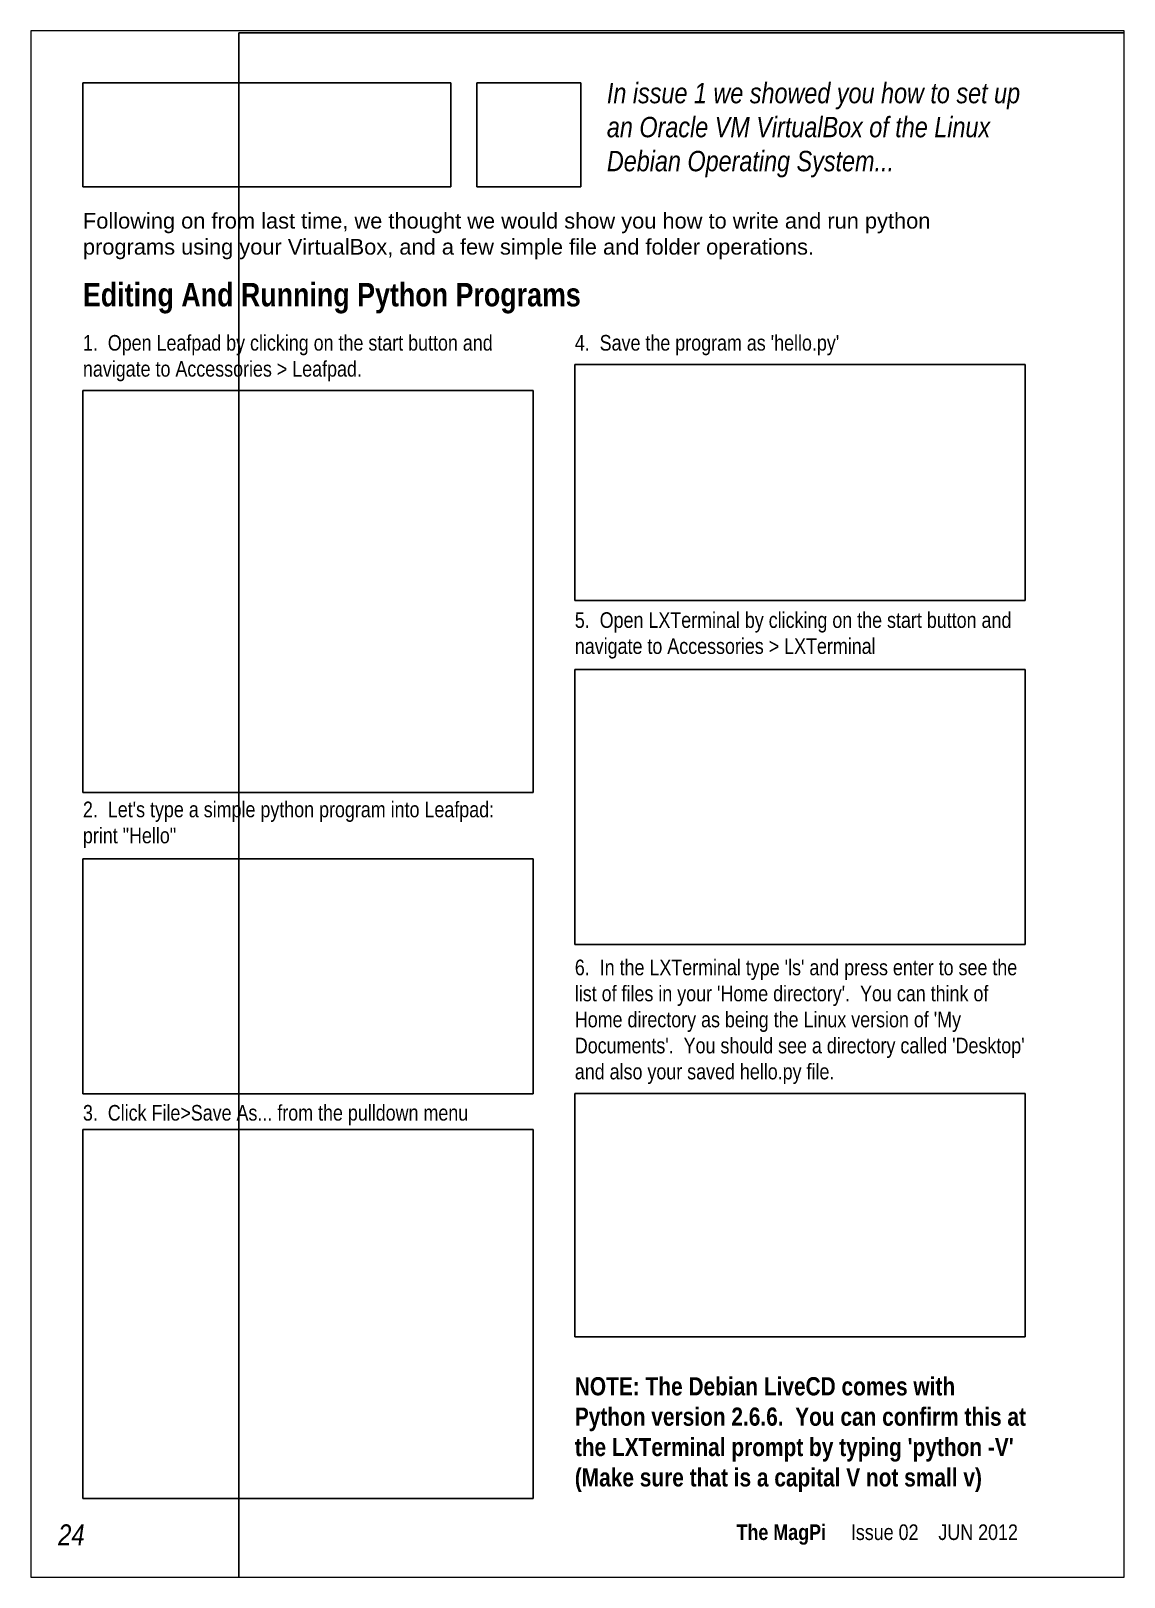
# Paper-space layout 'Page24' of a CAD drawing. Header units: millimetres. Extents: x 202 to 412, y -20 to 277.
# The model-space entities are those that its viewports show. They can reach past a viewport. Long polylines and large blocks are cut down to what shows.
import ezdxf

# ---------------------------------------------------------------- set-up
doc = ezdxf.new("R2010")
doc.units = ezdxf.units.MM
doc.layers.add('Images', color=7, linetype='Continuous')
doc.layers.add('Text', color=7, linetype='Continuous')
doc.styles.get("Standard").update_dxf_attribs({"font": 'arial.ttf'})
picture_1 = doc.add_image_def('image1.gif', size_in_pixel=(3268, 925))
picture_2 = doc.add_image_def('image2.png', size_in_pixel=(512, 512))
picture_3 = doc.add_image_def('image3.gif', size_in_pixel=(1529, 1352))
picture_4 = doc.add_image_def('image4.png', size_in_pixel=(419, 374))
picture_5 = doc.add_image_def('image5.png', size_in_pixel=(341, 178))
picture_6 = doc.add_image_def('image6.png', size_in_pixel=(338, 277))
picture_7 = doc.add_image_def('image7.png', size_in_pixel=(511, 268))
picture_8 = doc.add_image_def('image8.png', size_in_pixel=(460, 281))
picture_9 = doc.add_image_def('image9.png', size_in_pixel=(522, 282))

msp = doc.modelspace()

# ---------------------------------------------------------------- texts
at = {"layer": 'Text', "attachment_point": 1}
for s, width, insert, char_height in [('{\\fArial Narrow|b0|i1|c0|p34;\\C232;In issue 1 we showed you how to set up an Oracle VM VirtualBox of the Linux Debian Operating System...}', 80.3405, (386.24, -351.8), 3.92), ('Following on from last time, we thought we would show you how to write and run python programs using your VirtualBox, and a few simple file and folder operations.', 181, (285.58, -376.8), 3), ('{\\fArial Narrow|b1|i0|c0|p34;\\C232;Editing And Running Python Programs}', 181, (285.58, -390.25), 4.5), ('{\\fArial Narrow|b0|i0|c0|p34;1.  Open Leafpad by clicking on the start button and navigate to Accessories > Leafpad.\\H1.0215x; }', 86.5, (285.58, -400.25), 3), ("{\\fArial Narrow|b0|i0|c0|p34;4.  Save the program as 'hello.py'}", 86.5, (380.08, -400.25), 3), ('{\\fArial Narrow|b0|i0|c0|p34;5.  Open LXTerminal by clicking on the start button and navigate to Accessories > LXTerminal\\H1.0044x; }', 86.5, (380.08, -453.53), 3), ('{\\fArial Narrow|b0|i0|c0|p34;2.  Let\'s type a simple python program into Leafpad:\\Pprint "Hello"\\H1.0043x; }', 86.5, (285.58, -489.92), 3), ("{\\fArial Narrow|b0|i0|c0|p34;6.  In the LXTerminal type 'ls' and press enter to see the list of files in your 'Home directory'.  You can think of Home directory as being the Linux version of 'My Documents'.  You should see a directory called 'Desktop' and also your saved hello.py file.}", 86.5, (380.08, -520.28), 3), ('{\\fArial Narrow|b0|i0|c0|p34;3.  Click File>Save As... from the pulldown menu}', 86.5, (285.58, -548.21), 3), ("{\\fArial Narrow|b1|i0|c0|p34;NOTE: The Debian LiveCD comes with Python version 2.6.6.  You can confirm this at the LXTerminal prompt by typing 'python -V' (Make sure that is a capital V not small v)}", 86.5, (380.08, -600.51), 3.5)]:
    msp.add_mtext_dynamic_manual_height_columns(s, width=width, gutter_width=12.5, heights=[0], dxfattribs=dict(at, insert=insert, char_height=char_height))
at = {"layer": 'Text', "color": 255, "insert": (275.58, -628.8), "char_height": 4, "attachment_point": 1}
msp.add_mtext_dynamic_manual_height_columns('\\pi5.2333;{\\fArial Narrow|b0|i1|c0|p34;\\C43;24}', width=10, gutter_width=12.5, heights=[0], dxfattribs=at)
at = {"layer": 'Text', "color": 254, "insert": (325.53, -628.8), "char_height": 3, "attachment_point": 1}
msp.add_mtext_dynamic_manual_height_columns('\\pi85.618;{\\fArial Narrow|b1|i0|c0|p34;The MagPi\\fArial Narrow|b0|i0|c0|p34;     Issue 02    JUN 2012}', width=139.4261, gutter_width=12.5, heights=[0], dxfattribs=at)

# ---------------------------------------------------------------- pictures from other files: only their frames are drawn
at = {"layer": 'Images'}
image = msp.add_image(picture_3, insert=(315.53, -658.74), size_in_units=(357.99, 316.55), dxfattribs=dict(at, brightness=99, contrast=7))
image.dxf.flags = 15
image = msp.add_image(picture_1, insert=(285.58, -371.8), size_in_units=(70.66, 20), dxfattribs=at)
image.dxf.flags = 15
image = msp.add_image(picture_2, insert=(361.24, -371.8), size_in_units=(20, 20), dxfattribs=at)
image.dxf.flags = 15
image = msp.add_image(picture_7, insert=(380.08, -451.27), size_in_units=(86.5, 45.37), dxfattribs=at)
image.dxf.flags = 7
image = msp.add_image(picture_4, insert=(285.58, -488.15), size_in_units=(86.5, 77.21), dxfattribs=at)
image.dxf.flags = 7
image = msp.add_image(picture_8, insert=(380.08, -517.35), size_in_units=(86.5, 52.84), dxfattribs=at)
image.dxf.flags = 7
image = msp.add_image(picture_5, insert=(285.58, -546.04), size_in_units=(86.5, 45.15), dxfattribs=at)
image.dxf.flags = 7
image = msp.add_image(picture_9, insert=(380.08, -592.73), size_in_units=(86.5, 46.73), dxfattribs=at)
image.dxf.flags = 7
image = msp.add_image(picture_6, insert=(285.58, -623.8), size_in_units=(86.5, 70.89), dxfattribs=at)
image.dxf.flags = 7

psp = doc.layouts.new('Page24')

# ---------------------------------------------------------------- viewports
at = {"layer": '0'}
psp.add_viewport(center=(307.4, 128.55), size=(210, 297.096), view_center_point=(380.59, -490.37), view_height=297.104, dxfattribs=at)

doc.saveas('drawing.dxf')
